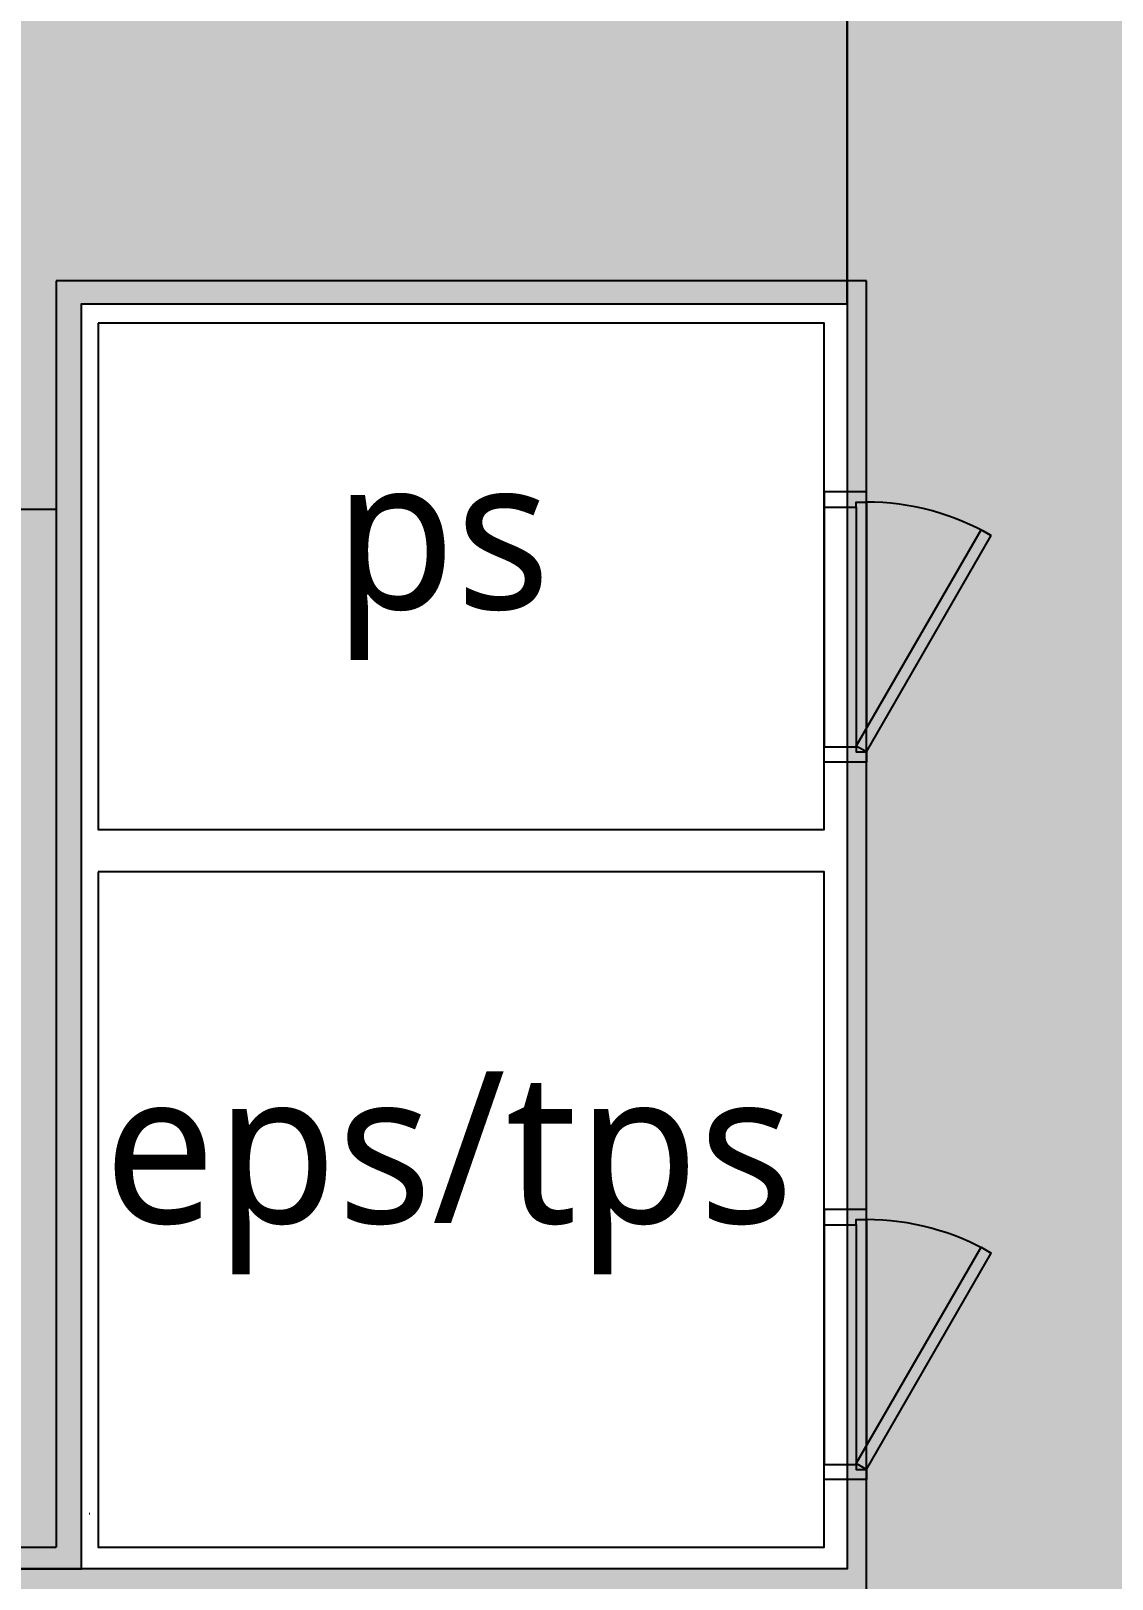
# Model space of a CAD drawing. Header units: millimetres. Extents: x -158894 to 483100, y 4200 to 114600.
# Drawn here: x 265726 to 268928, y 56231 to 60815 of the extents above; entities that cross this region are included whole.
import ezdxf
from ezdxf.enums import TextEntityAlignment as Align

# ---------------------------------------------------------------- set-up
doc = ezdxf.new("R2010")
doc.units = ezdxf.units.MM
doc.header["$LTSCALE"] = 200
doc.layers.add('1.설비검토', color=3, linetype='Continuous', plot=False)
for name, color, linetype in [('BA', 9, 'Continuous'), ('DOOR-OPEN', 9, 'Continuous'), ('RM', 8, 'Continuous')]:
    doc.layers.add(name, color=color, linetype=linetype)
doc.styles.add('스타일1', font='malgun.ttf')

msp = doc.modelspace()

# ---------------------------------------------------------------- hatches: boundary and pattern name
at = {"layer": '1.설비검토', "transparency": 33554687}
h = msp.add_hatch(color=131, dxfattribs=at)
h.dxf.hatch_style = 1
h.paths.add_polyline_path([(259976.8, 65655.4), (268142.7, 65655.4), (268142.7, 56261.3), (259974.1, 56261.3), (259974.1, 42522.5), (278554.2, 42522.5), (278554.2, 45824.6), (281059, 45824.6), (281059, 73257.5), (259976.8, 73241.6)])
h.paths.add_polyline_path([(278060.3, 58013.2), (278060.3, 56792.4), (270612.8, 56792.4), (270612.8, 58013.2)], flags=16)
h.paths.add_polyline_path([(270765.6, 57825), (277906.9, 57825), (277906.9, 56963.2), (270765.6, 56963.2)], flags=8)
h = msp.add_hatch(color=254, dxfattribs=at)
h.dxf.hatch_style = 1
h.paths.add_polyline_path([(265875, 60007.3), (268142.7, 60007.3), (268142.7, 62135.4), (261361.8, 62135.4), (261361.8, 56261.3), (265875, 56261.3)])
h.paths.add_polyline_path([(265109.1, 59131), (265109.1, 57910.2), (262041.4, 57910.2), (262041.4, 59131)], flags=16)
h.paths.add_polyline_path([(262255.5, 58942.7), (264837.2, 58942.7), (264837.2, 58128), (262255.5, 58128)], flags=8)

# ---------------------------------------------------------------- linework, layer by layer
at = {"layer": '1.설비검토'}
msp.add_lwpolyline([(259976.8, 73241.6), (259976.8, 65655.4), (268142.7, 65655.4), (268142.7, 56261.3), (259974.1, 56261.3), (259974.1, 42522.5), (278554.2, 42522.5), (278554.2, 45824.6), (281059, 45824.6), (281059, 73257.5), (259976.8, 73241.6)], dxfattribs=at)
at = {"layer": '1.설비검토', "color": 4}
msp.add_lwpolyline([(265875, 56261.3), (265875, 60007.3), (268142.7, 60007.3), (268142.7, 62135.4), (261361.8, 62135.4), (261361.8, 56261.3)], close=True, dxfattribs=at)
at = {"layer": 'BA'}
for p, q in [((268200, 60075), (265800, 60075)), ((265800, 60075), (265800, 58325)), ((268200, 58325), (268200, 60075)), ((268200, 58680), (268570, 59320.9)), ((265800, 58325), (265800, 56325)), ((268200, 58325), (268200, 58325)), ((268200, 56200), (268200, 58325)), ((268200, 56555), (268570, 57195.9)), ((265897.7, 56425), (265900, 56425)), ((261437, 56325), (265800, 56325))]:
    msp.add_line(p, q, dxfattribs=at)
for points in [[(265925, 59950), (265925, 58450), (268075, 58450), (268075, 59950)], [(265925, 58325), (265925, 56325), (268075, 56325), (268075, 58325)]]:
    msp.add_lwpolyline(points, close=True, dxfattribs=at)
for points in [[(268075, 59450), (268075, 59405), (268075, 59405), (268075, 59405), (268170, 59405), (268170, 59420), (268200, 59420), (268200, 59450), (268075, 59450)], [(265650, 59399.6), (265800, 59399.6)], [(268200, 58680), (268169.7, 58697.5), (268539.7, 59338.4), (268570, 59320.9)], [(268075, 58650), (268075, 58695), (268075, 58695), (268075, 58695), (268170, 58695), (268170, 58680), (268200, 58680), (268200, 58650), (268075, 58650)], [(268075, 57325), (268075, 57280), (268075, 57280), (268075, 57280), (268170, 57280), (268170, 57295), (268200, 57295), (268200, 57325), (268075, 57325)], [(268200, 56555), (268169.7, 56572.5), (268539.7, 57213.4), (268570, 57195.9)], [(268075, 56525), (268075, 56570), (268075, 56570), (268075, 56570), (268170, 56570), (268170, 56555), (268200, 56555), (268200, 56525), (268075, 56525)]]:
    msp.add_lwpolyline(points, dxfattribs=at)
at = {"layer": 'DOOR-OPEN', "color": 9}
for p, q in [((268200, 59420), (268200, 58750)), ((268075, 59405), (268075, 58695)), ((268170, 59405), (268170, 58695)), ((268075, 57280), (268075, 56570)), ((268170, 57280), (268170, 56570)), ((268200, 57295), (268200, 56625))]:
    msp.add_line(p, q, dxfattribs=at)
for centre in [(268200, 58680), (268200, 56555)]:
    msp.add_arc(centre, 740, 60, 90, dxfattribs=at)

# ---------------------------------------------------------------- texts
at = {"layer": 'RM', "style": '스타일1'}
for s, p in [('ps', (266943.6, 59328.3)), ('eps/tps', (266963, 57509.7))]:
    msp.add_text(s, height=450, dxfattribs=at).set_placement(p, align=Align.MIDDLE_CENTER)

doc.saveas('drawing.dxf')
